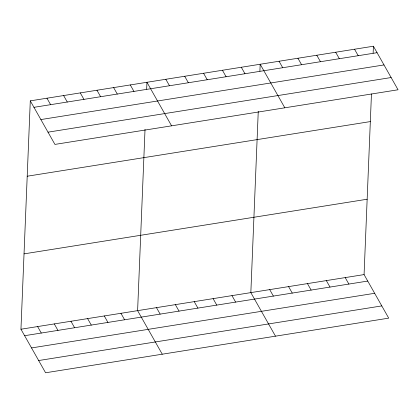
<?xml version="1.0" encoding="UTF-8"?>
<svg xmlns="http://www.w3.org/2000/svg" width="419" height="419" viewBox="0 0 419 419"><rect width="100%" height="100%" fill="white"/><g stroke="black" fill="none" stroke-linecap="round" stroke-linejoin="round"><path stroke-width="0.63" d="M371.459 93.956L364.074 274.592L388.712 318.141L45.587 372.774L20.95 329.224L30.288 100.859L373.413 46.226L398.05 89.776L54.926 144.408L30.288 100.859M145.026 129.382L137.61 310.652L162.253 354.202M146.666 89.189L146.949 82.281L171.591 125.831M258.256 111.354L250.84 292.624L275.482 336.169M259.9 71.162L260.183 64.254L284.82 107.803M373.13 53.134L373.413 46.226M33.949 107.327L377.074 52.694M40.873 119.567L383.998 64.935M48.007 132.168L391.126 77.541M27.209 176.221L370.328 121.589M24.03 253.867L367.154 199.234M20.95 329.224L364.074 274.592M24.611 335.698L367.735 281.065M31.535 347.932L374.654 293.3M38.668 360.539L381.788 305.907M354.542 49.233L358.203 55.701M335.666 52.234L339.327 58.707M316.795 55.24L320.456 61.713M297.925 58.246L301.586 64.715M279.054 61.247L282.715 67.721M241.307 67.26L244.968 73.728M345.198 277.598L348.865 284.072M222.437 70.261L226.098 76.735M326.328 280.604L329.989 287.073M203.566 73.267L207.227 79.741M307.457 283.611L311.118 290.079M184.695 76.274L188.356 82.747M288.586 286.612L292.247 293.085M165.824 79.28L169.486 85.748M269.716 289.618L273.377 296.092M130.283 84.937L133.944 91.41M231.969 295.625L235.63 302.099M113.617 87.592L117.278 94.06M96.951 90.242L100.612 96.716M213.098 298.632L216.759 305.105M80.286 92.898L83.947 99.371M194.227 301.638L197.888 308.106M63.62 95.548L67.281 102.021M175.357 304.639L179.018 311.113M46.954 98.203L50.615 104.677M156.481 307.646L160.147 314.119M120.944 313.307L124.605 319.776M104.279 315.957L107.94 322.431M87.613 318.613L91.274 325.081M70.947 321.263L74.608 327.737M54.281 323.918L57.942 330.392M37.616 326.574L41.277 333.042"/></g></svg>
